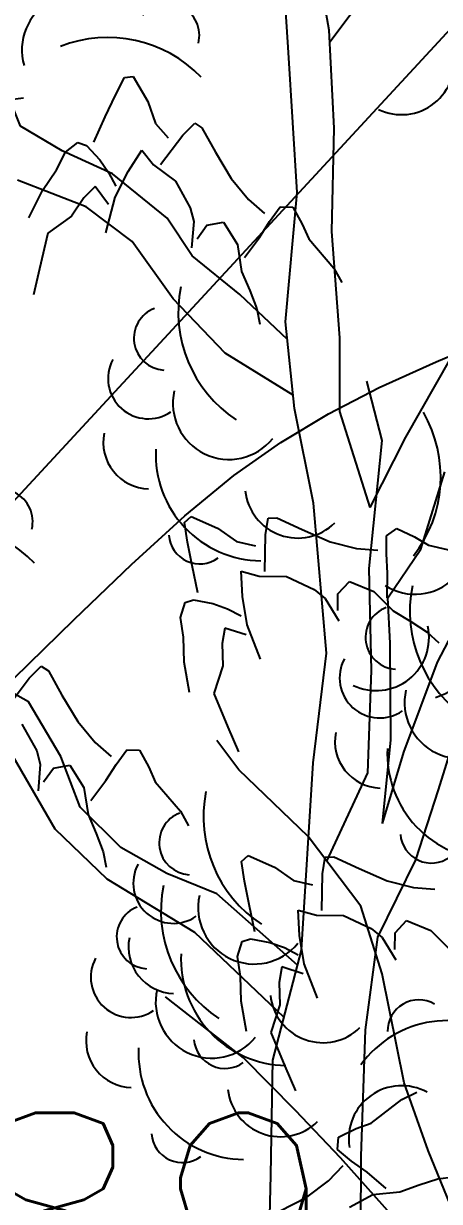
# Model space of a CAD drawing. Header units: millimetres. Extents: x 524954 to 526204, y 9523489 to 9524010.
# Drawn here: x 525982.59 to 525984.41, y 9523735.37 to 9523740.54 of the extents above; entities that cross this region are included whole.
import ezdxf

# ---------------------------------------------------------------- set-up
doc = ezdxf.new("R2010")
doc.units = ezdxf.units.MM
doc.header["$PDMODE"] = 32
doc.header["$PDSIZE"] = 0.5
doc.linetypes.add('ACAD_ISO12W100', pattern=[21, 12, -3, 0, -3, 0, -3])
for name, color, linetype in [('Arbre', 34, 'ACAD_ISO12W100'), ('CN_10_00', 1, 'Continuous'), ('PLUME_6', 2, 'Continuous'), ('TopoAlt', 3, 'Continuous'), ('TOPOJIS', 7, 'Continuous')]:
    doc.layers.add(name, color=color, linetype=linetype)
doc.styles.add('Simplex 1.0', font='Simplex.shx', dxfattribs={"width": 0.99, "height": 1})

# ---------------------------------------------------------------- blocks, each defined once
blk = doc.blocks.new('TCPOINT M')
at = {"color": 0}
blk.add_point((0, 0), dxfattribs=at)
at = {"layer": 'TopoAlt', "style": 'Simplex 1.0', "width": 0.99}
blk.add_attdef('ALT', (0.15, 0.15), '', height=1, dxfattribs=at)
blk = doc.blocks.new('v088')
at = {"linetype": 'Continuous'}
for p, q in [((-1.7492, 10.4915), (-1.8168, 10.7513)), ((-1.8059, 9.9306), (-1.7492, 10.4915)), ((-1.7966, 9.483), (-1.8059, 9.9306)), ((-1.8121, 9.0349), (-1.7966, 9.483)), ((-2.3783, 9.048), (-2.4742, 9.1766)), ((-2.0737, 8.7558), (-2.3783, 9.048)), ((-1.992, 8.6473), (-1.8121, 9.0349)), ((-1.8434, 8.4497), (-2.0737, 8.7558)), ((-1.7501, 8.1531), (-1.8434, 8.4497)), ((-1.6531, 7.6763), (-1.7501, 8.1531)), ((-2.3581, 7.786), (-2.6995, 8.0525)), ((-0.2742, 7.4626), (-0.3105, 8.0091)), ((-0.0959, 7.5596), (-0.1735, 7.9995)), ((-0.0934, 7.5087), (0.2621, 7.9837)), ((-2.1294, 7.5544), (-2.3581, 7.786)), ((-1.5474, 7.38), (-1.6531, 7.6763)), ((-1.9323, 7.3471), (-2.1294, 7.5544)), ((-0.0745, 7.1309), (-0.0959, 7.5596)), ((-0.2365, 6.8477), (-0.2742, 7.4626)), ((-1.6648, 7.048), (-1.9323, 7.3471)), ((-1.4491, 7.1395), (-1.5474, 7.38)), ((-1.2665, 7.0314), (-1.4491, 7.1395)), ((-0.0837, 6.6768), (-0.0745, 7.1309)), ((-1.0467, 6.9303), (-1.2665, 7.0314)), ((-0.8063, 6.7363), (-1.0467, 6.9303)), ((-1.1618, 6.7848), (-1.4628, 6.9029)), ((-0.2869, 6.2807), (-0.2365, 6.8477)), ((-0.9597, 6.6336), (-1.1618, 6.7848)), ((-0.6972, 6.5707), (-0.8063, 6.7363)), ((-0.0491, 6.2111), (-0.0837, 6.6768)), ((-0.7803, 6.3824), (-0.9597, 6.6336)), ((-0.4884, 6.4009), (-0.6972, 6.5707)), ((-0.5514, 6.1446), (-0.7803, 6.3824)), ((-0.2789, 6.2036), (-0.4884, 6.4009)), ((-0.2479, 5.9022), (-0.2869, 6.2807)), ((-0.0486, 5.8877), (-0.0491, 6.2111)), ((-0.2539, 5.9607), (-0.5514, 6.1446)), ((0.2399, 5.7756), (0.4379, 6.1217)), ((-0.1646, 5.4873), (-0.2479, 5.9022)), ((0.0846, 5.4676), (-0.0486, 5.8877)), ((0.0846, 5.4676), (0.2399, 5.7756)), ((0.3061, 5.2857), (0.4109, 5.6237)), ((-0.1073, 4.8293), (-0.1646, 5.4873)), ((0.1613, 5.0712), (0.3061, 5.2857)), ((0.1717, 4.8724), (0.1613, 5.0712)), ((0.3786, 4.7897), (0.5102, 5.0412)), ((0.1743, 4.4496), (0.1717, 4.8724)), ((-0.1657, 4.3492), (-0.1073, 4.8293)), ((-1.415, 4.6154), (-1.6919, 4.7713)), ((0.2314, 4.3948), (0.3786, 4.7897)), ((-1.2732, 4.3758), (-1.415, 4.6154)), ((0.3841, 4.2301), (0.489, 4.5681)), ((0.1384, 4.0819), (0.1743, 4.4496)), ((-1.2976, 4.0581), (-1.5041, 4.4145)), ((0.1384, 4.0819), (0.2314, 4.3948)), ((-1.1877, 4.1537), (-1.2732, 4.3758)), ((-0.2169, 3.5272), (-0.1657, 4.3492)), ((0.2848, 3.9233), (0.3841, 4.2301)), ((-1.0099, 3.9771), (-1.1877, 4.1537)), ((-1.0692, 3.839), (-1.2976, 4.0581)), ((-0.8085, 3.8631), (-1.0099, 3.9771)), ((0.1177, 3.584), (0.2848, 3.9233)), ((-0.6849, 3.6045), (-1.0692, 3.839)), ((-0.589, 3.7744), (-0.8085, 3.8631)), ((-0.2343, 3.4611), (-0.589, 3.7744)), ((-0.2941, 3.234), (-0.6849, 3.6045)), ((0.064, 3.1786), (0.1177, 3.584)), ((-0.3436, 3.0457), (-0.2169, 3.5272)), ((0.0445, 2.6247), (0.064, 3.1786)), ((-0.3518, 2.5418), (-0.3436, 3.0457)), ((0.0429, 2.1085), (0.0445, 2.6247)), ((-0.3726, 1.7516), (-0.3518, 2.5418))]:
    blk.add_line(p, q, dxfattribs=at)
at = {"color": 3, "linetype": 'Continuous'}
for p, q in [((-2.6162, 10.1323), (-2.587, 10.1577)), ((-2.6028, 10.0456), (-2.6162, 10.1323)), ((-2.587, 10.1577), (-2.4712, 10.1066)), ((-2.2608, 10.0773), (-2.2494, 10.1511)), ((-2.2494, 10.1511), (-2.2113, 10.1522)), ((-2.2113, 10.1522), (-2.101, 10.101)), ((-2.4712, 10.1066), (-2.3879, 10.0492)), ((-2.2643, 9.9167), (-2.2608, 10.0773)), ((-2.101, 10.101), (-1.977, 10.0475)), ((-1.7305, 9.9947), (-1.7301, 10.0737)), ((-1.7301, 10.0737), (-1.6848, 10.1049)), ((-1.6848, 10.1049), (-1.6075, 10.069)), ((-1.6075, 10.069), (-1.5466, 10.0327)), ((-2.5835, 9.9428), (-2.6028, 10.0456)), ((-2.3879, 10.0492), (-2.3057, 10.0298)), ((-1.977, 10.0475), (-1.8618, 10.0181)), ((-1.8618, 10.0181), (-1.7691, 10.0099)), ((-1.5466, 10.0327), (-1.3822, 9.9939)), ((-1.7254, 9.9105), (-1.7305, 9.9947)), ((-2.5582, 9.8238), (-2.5835, 9.9428)), ((-2.3678, 9.9191), (-2.2883, 9.8969)), ((-2.3619, 9.8077), (-2.3678, 9.9191)), ((-2.2883, 9.8969), (-2.1685, 9.895)), ((-2.1685, 9.895), (-2.0471, 9.8386)), ((-1.9432, 9.8199), (-1.893, 9.873)), ((-1.893, 9.873), (-1.7856, 9.8299)), ((-1.7277, 9.8016), (-1.7254, 9.9105)), ((-2.0471, 9.8386), (-1.9997, 9.7992)), ((-1.9438, 9.7464), (-1.9432, 9.8199)), ((-1.7856, 9.8299), (-1.7015, 9.7452)), ((-2.634, 9.7155), (-2.6142, 9.7814)), ((-2.6142, 9.7814), (-2.5764, 9.7933)), ((-2.5764, 9.7933), (-2.4916, 9.7768)), ((-2.4916, 9.7768), (-2.4283, 9.7541)), ((-2.3419, 9.6831), (-2.3619, 9.8077)), ((-1.9997, 9.7992), (-1.9397, 9.7002)), ((-2.6206, 9.6288), (-2.634, 9.7155)), ((-2.4283, 9.7541), (-2.3676, 9.7232)), ((-1.7015, 9.7452), (-1.624, 9.6985)), ((-2.4395, 9.6694), (-2.4511, 9.6011)), ((-2.3461, 9.6395), (-2.4395, 9.6694)), ((-2.2831, 9.5325), (-2.3419, 9.6831)), ((-1.624, 9.6985), (-1.5519, 9.6516)), ((-2.6175, 9.52), (-2.6206, 9.6288)), ((-1.5519, 9.6516), (-1.5015, 9.6041)), ((-2.4511, 9.6011), (-2.4483, 9.5032)), ((-2.5946, 9.3874), (-2.6175, 9.52)), ((-2.4483, 9.5032), (-2.4883, 9.3823)), ((-2.4883, 9.3823), (-2.4269, 9.2344)), ((-2.4269, 9.2344), (-2.3802, 9.1269)), ((-2.3661, 8.6466), (-2.3369, 8.6719)), ((-2.3527, 8.5599), (-2.3661, 8.6466)), ((-2.3369, 8.6719), (-2.2212, 8.6209)), ((-2.0108, 8.5916), (-1.9993, 8.6654)), ((-1.9993, 8.6654), (-1.9613, 8.6665)), ((-1.9613, 8.6665), (-1.8509, 8.6153)), ((-2.2212, 8.6209), (-2.1379, 8.5634)), ((-2.0143, 8.4309), (-2.0108, 8.5916)), ((-1.8509, 8.6153), (-1.7269, 8.5617)), ((-2.3334, 8.4571), (-2.3527, 8.5599)), ((-2.1379, 8.5634), (-2.0557, 8.544)), ((-1.7269, 8.5617), (-1.6118, 8.5324)), ((-1.6118, 8.5324), (-1.519, 8.5242)), ((-2.3082, 8.3381), (-2.3334, 8.4571)), ((-2.1178, 8.4334), (-2.0382, 8.4112)), ((-2.1118, 8.322), (-2.1178, 8.4334)), ((-2.0382, 8.4112), (-1.9184, 8.4092)), ((-1.9184, 8.4092), (-1.7971, 8.3529)), ((-1.6931, 8.3341), (-1.643, 8.3873)), ((-1.643, 8.3873), (-1.5356, 8.3441)), ((-2.0919, 8.1974), (-2.1118, 8.322)), ((-1.7971, 8.3529), (-1.7497, 8.3134)), ((-1.7497, 8.3134), (-1.6897, 8.2145)), ((-1.6937, 8.2606), (-1.6931, 8.3341)), ((-1.5356, 8.3441), (-1.4515, 8.2595)), ((-2.384, 8.2298), (-2.3641, 8.2956)), ((-2.3641, 8.2956), (-2.3264, 8.3076)), ((-2.3264, 8.3076), (-2.2415, 8.291)), ((-2.2415, 8.291), (-2.1783, 8.2684)), ((-2.1783, 8.2684), (-2.1175, 8.2375)), ((-2.3706, 8.1431), (-2.384, 8.2298)), ((-2.1895, 8.1837), (-2.2011, 8.1153)), ((-2.0961, 8.1537), (-2.1895, 8.1837)), ((-2.0331, 8.0467), (-2.0919, 8.1974)), ((-2.3674, 8.0343), (-2.3706, 8.1431)), ((-2.2011, 8.1153), (-2.1982, 8.0174)), ((-2.3445, 7.9016), (-2.3674, 8.0343)), ((-2.1982, 8.0174), (-2.2383, 7.8966)), ((-2.2383, 7.8966), (-2.1768, 7.7487)), ((-2.1768, 7.7487), (-2.1302, 7.6412)), ((-1.7972, 7.4997), (-1.6632, 7.6026)), ((-1.6632, 7.6026), (-1.5976, 7.6345)), ((-1.8638, 7.4754), (-1.7972, 7.4997)), ((-1.9448, 7.3833), (-1.9404, 7.4382)), ((-1.9404, 7.4382), (-1.8638, 7.4754)), ((-1.8839, 7.3331), (-1.9448, 7.3833)), ((-1.8154, 7.2839), (-1.8839, 7.3331)), ((-1.0336, 7.2746), (-0.9936, 7.3527)), ((-0.9936, 7.3527), (-0.9551, 7.3561)), ((-0.9551, 7.3561), (-0.8913, 7.2468)), ((-1.985, 7.2461), (-1.9201, 7.3129)), ((-1.7325, 7.2133), (-1.8154, 7.2839)), ((-2.0805, 7.1754), (-1.985, 7.2461)), ((-1.6722, 7.1979), (-1.587, 7.2285)), ((-1.587, 7.2285), (-1.5051, 7.2548)), ((-1.5051, 7.2548), (-1.4365, 7.2638)), ((-1.0783, 7.18), (-1.0336, 7.2746)), ((-0.8913, 7.2468), (-0.8575, 7.1514)), ((-1.8923, 7.1303), (-1.791, 7.1862)), ((-1.791, 7.1862), (-1.6722, 7.1979)), ((-1.1277, 7.0688), (-1.0783, 7.18)), ((-2.2004, 7.1132), (-2.0805, 7.1754)), ((-0.8575, 7.1514), (-0.8023, 7.0875)), ((-0.7381, 7.0997), (-0.6855, 7.1528)), ((-0.6855, 7.1528), (-0.654, 7.1313)), ((-0.654, 7.1313), (-0.5947, 7.0251)), ((-0.8351, 6.9716), (-0.7381, 7.0997)), ((-1.2925, 6.9474), (-1.2526, 7.0255)), ((-1.2526, 7.0255), (-1.1978, 7.0672)), ((-1.1978, 7.0672), (-1.1602, 7.0548)), ((-1.1602, 7.0548), (-1.1012, 6.9916)), ((-0.978, 6.9406), (-0.9175, 7.0343)), ((-0.9175, 7.0343), (-0.8661, 6.9697)), ((-0.5947, 7.0251), (-0.5257, 6.909)), ((-1.1012, 6.9916), (-1.0633, 6.9361)), ((-0.8661, 6.9697), (-0.7702, 6.8978)), ((-1.3538, 6.8575), (-1.2925, 6.9474)), ((-1.0633, 6.9361), (-1.0322, 6.8755)), ((-1.0349, 6.828), (-0.978, 6.9406)), ((-1.122, 6.8741), (-1.1715, 6.8255)), ((-1.0639, 6.7951), (-1.122, 6.8741)), ((-0.7702, 6.8978), (-0.705, 6.781)), ((-0.5257, 6.909), (-0.4496, 6.8178)), ((-1.413, 6.7366), (-1.3538, 6.8575)), ((-1.1715, 6.8255), (-1.2266, 6.7446)), ((-1.0757, 6.6715), (-1.0349, 6.828)), ((-0.4496, 6.8178), (-0.3793, 6.7567)), ((-0.705, 6.781), (-0.6897, 6.7213)), ((-0.357, 6.7218), (-0.3104, 6.7855)), ((-0.3104, 6.7855), (-0.2553, 6.7842)), ((-0.2553, 6.7842), (-0.2138, 6.7099)), ((-1.2266, 6.7446), (-1.3299, 6.6702)), ((-0.6897, 6.7213), (-0.6991, 6.6059)), ((-0.6318, 6.7049), (-0.56, 6.7185)), ((-0.56, 6.7185), (-0.4983, 6.6206)), ((-0.4022, 6.6506), (-0.357, 6.7218)), ((-1.3299, 6.6702), (-1.3669, 6.5144)), ((-0.6753, 6.6457), (-0.6318, 6.7049)), ((-0.2138, 6.7099), (-0.1857, 6.6447)), ((-0.4983, 6.6206), (-0.4798, 6.5027)), ((-0.4679, 6.5637), (-0.4022, 6.6506)), ((-0.1857, 6.6447), (-0.0753, 6.5169)), ((-1.3669, 6.5144), (-1.3922, 6.3999)), ((-0.0753, 6.5169), (-0.0397, 6.4532)), ((-0.4798, 6.5027), (-0.4444, 6.4194)), ((-0.4444, 6.4194), (-0.4135, 6.3391)), ((-0.4135, 6.3391), (-0.4006, 6.2711)), ((-1.4112, 4.7196), (-1.3587, 4.7727)), ((-1.3587, 4.7727), (-1.3272, 4.7513)), ((-1.3272, 4.7513), (-1.2679, 4.6451)), ((-1.5083, 4.5916), (-1.4112, 4.7196)), ((-1.2679, 4.6451), (-1.1988, 4.529)), ((-1.4434, 4.5178), (-1.3781, 4.401)), ((-1.1988, 4.529), (-1.1228, 4.4377)), ((-1.3781, 4.401), (-1.3629, 4.3412)), ((-1.1228, 4.4377), (-1.0524, 4.3767)), ((-1.0302, 4.3418), (-0.9835, 4.4054)), ((-0.9835, 4.4054), (-0.9285, 4.4041)), ((-0.9285, 4.4041), (-0.8869, 4.3298)), ((-1.3629, 4.3412), (-1.3723, 4.2259)), ((-1.3049, 4.3248), (-1.2331, 4.3384)), ((-1.2331, 4.3384), (-1.1715, 4.2405)), ((-1.0754, 4.2705), (-1.0302, 4.3418)), ((-1.3485, 4.2656), (-1.3049, 4.3248)), ((-0.8869, 4.3298), (-0.8589, 4.2646)), ((-1.1715, 4.2405), (-1.153, 4.1227)), ((-1.1411, 4.1837), (-1.0754, 4.2705)), ((-0.8589, 4.2646), (-0.7485, 4.1368)), ((-0.7485, 4.1368), (-0.7129, 4.0731)), ((-1.153, 4.1227), (-1.1176, 4.0393)), ((-1.1176, 4.0393), (-1.0867, 3.9591)), ((-1.0867, 3.9591), (-1.0738, 3.891))]:
    blk.add_line(p, q, dxfattribs=at)
for centre, major_axis, start_param, end_param in [((-1.0632, 9.7428), (0.3995, 0.3995), 2.158504, 3.344219), ((-1.6825, 9.6282), (-0.099, 0.099), -0.421529, 2.292047), ((-1.7599, 9.4514), (-0.1246, 0.1246), 0.293965, 2.957824), ((-1.4053, 9.3432), (0.1741, 0.1741), 2.133893, 4.816631), ((-1.7527, 9.1724), (-0.1445, 0.1445), 0.590553, 2.325666), ((-1.2605, 9.1191), (0.3298, 0.3298), 2.307735, 3.914618), ((-1.5338, 8.7756), (0.0964, 0.0964), 2.435534, 4.557933), ((-2.1547, 8.4302), (0.3995, 0.3995), 2.158504, 3.344219), ((-2.774, 8.3155), (-0.099, 0.099), -0.421529, 2.292047), ((-2.8514, 8.1388), (-0.1246, 0.1246), 0.293965, 2.957824), ((-2.4968, 8.0306), (0.1741, 0.1741), 2.133893, 4.816631), ((-1.5891, 7.9031), (0.0964, 0.0964), 0.254619, 2.377018), ((-1.4642, 7.4823), (0.3298, 0.3298), 0.12682, 1.733702), ((-2.8441, 7.8598), (-0.1445, 0.1445), 0.590553, 2.325666), ((-2.352, 7.8064), (0.3298, 0.3298), 2.307735, 3.914618), ((-1.1975, 7.4726), (-0.1741, 0.1741), 4.665366, 7.348105), ((-2.1954, 7.6717), (0.1641, 0.1641), 2.463212, 4.701636), ((-1.6643, 7.4312), (-0.1641, 0.1641), -1.288499, 0.949924), ((-0.8052, 7.5365), (-0.099, 0.099), 3.680741, 6.394318), ((-1.0661, 6.9632), (-0.3995, 0.3995), 4.689978, 5.875693), ((-2.6253, 7.463), (0.0964, 0.0964), 2.435534, 4.557933), ((0.2207, 7.4214), (0.1641, 0.1641), 3.478918, 5.717341), ((-0.1929, 6.3242), (-0.3995, 0.3995), 0.587708, 1.773422), ((-0.8122, 6.2095), (-0.099, 0.099), -0.421529, 2.292047), ((-0.8896, 6.0328), (0.1246, 0.1246), 1.864761, 4.52862), ((-0.535, 5.9246), (0.1741, 0.1741), 2.133893, 4.816631), ((-0.1718, 5.6024), (0.3995, 0.3995), 4.836335, 6.022049), ((-0.8824, 5.7538), (-0.1445, 0.1445), 0.590553, 2.325666), ((-0.3902, 5.7004), (0.3298, 0.3298), 2.307735, 3.914618), ((-1.536, 5.4064), (0.099, 0.099), 5.251538, 7.965114), ((-0.2336, 5.5657), (-0.1641, 0.1641), 0.892416, 3.130839), ((-1.7969, 4.8332), (0.3995, 0.3995), 6.260774, 7.446489), ((0.2804, 5.3337), (0.1741, 0.1741), 3.363922, 6.046661), ((-0.6635, 5.357), (0.0964, 0.0964), 2.435534, 4.557933), ((0.2152, 5.0749), (-0.3298, 0.3298), 2.69514, 4.302022), ((0.1101, 4.8971), (-0.1641, 0.1641), 1.908121, 4.146545), ((-0.0823, 4.1124), (0.3995, 0.3995), 2.158504, 3.344219), ((-0.7016, 3.9977), (0.099, 0.099), 1.149268, 3.862844), ((-0.779, 3.821), (0.1246, 0.1246), 1.864761, 4.52862), ((-0.4244, 3.7128), (0.1741, 0.1741), 2.133893, 4.816631), ((-0.7718, 3.542), (-0.1445, 0.1445), 0.590553, 2.325666), ((-0.2796, 3.4886), (0.3298, 0.3298), 2.307735, 3.914618), ((-0.1231, 3.3539), (0.1641, 0.1641), 2.463212, 4.701636), ((-0.5529, 3.1452), (0.0964, 0.0964), 2.435534, 4.557933)]:
    blk.add_ellipse(centre, major_axis=major_axis, ratio=1, start_param=start_param, end_param=end_param, dxfattribs=at)

msp = doc.modelspace()

# ---------------------------------------------------------------- linework, layer by layer
at = {"layer": 'CN_10_00', "elevation": 290, "flags": 128}
msp.add_lwpolyline([(525982.5466, 9523737.6659), (525982.8102, 9523737.9249), (525983.0616, 9523738.1663), (525983.296, 9523738.3789), (525983.5115, 9523738.5552), (525983.7173, 9523738.7012), (525983.9257, 9523738.8266), (525984.1486, 9523738.9411), (525984.3981, 9523739.0544), (525984.6866, 9523739.176), (525985.0259, 9523739.3156), (525985.4283, 9523739.4828), (525985.9004, 9523739.6841), (525986.4268, 9523739.9129), (525986.9869, 9523740.1594), (525987.5598, 9523740.4137), (525988.1247, 9523740.6661)], dxfattribs=at)
at = {"layer": 'PLUME_6'}
msp.add_lwpolyline([(525950.6086, 9523711.2735), (525958.6856, 9523717.3777), (525966.2276, 9523723.9442), (525966.6899, 9523724.4793), (525974.2319, 9523731.0458), (525981.7738, 9523737.6122), (525988.7443, 9523745.1397), (525989.243, 9523745.1761), (525995.7512, 9523752.1684), (526003.2204, 9523759.7322), (526009.6923, 9523767.2232), (526010.1909, 9523767.2596), (526016.6628, 9523774.7507), (526023.0982, 9523782.7403), (526029.035, 9523790.6936), (526029.4972, 9523791.2287), (526035.434, 9523799.182)], dxfattribs=at)

# ---------------------------------------------------------------- block references
at = {"layer": 'Arbre'}
for p in [(525984.025, 9523732.948), (525985.911, 9523728.218)]:
    msp.add_blockref('v088', p, dxfattribs=at)
at = {"layer": 'TOPOJIS'}
ref = msp.add_blockref('TCPOINT M', (525981.4025, 9523734.7128, 289.66), dxfattribs=at)
ref.add_attrib('ALT', '289.66', (525981.4525, 9523734.7628, 289.66), dxfattribs={"layer": 'TopoAlt', "height": 1, "style": 'Simplex 1.0', "width": 0.99})

doc.saveas('drawing.dxf')
